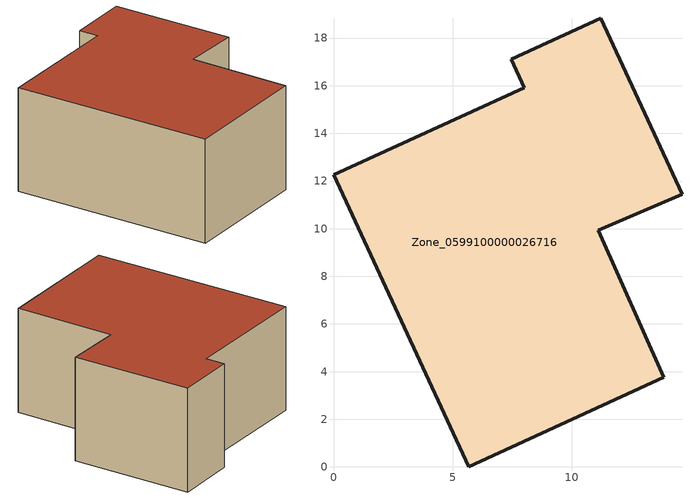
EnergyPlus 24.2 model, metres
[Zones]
Zone_0599100000026716
 floor ground (C_G): 14.63,11.45 11.12,9.94 13.85,3.77 5.68,0 0,12.27 8.01,15.92 7.47,17.1 11.21,18.84 z0
 wall outside (C_F): 11.21,18.84 7.47,17.1 8.01,15.92 0,12.27 5.68,0 13.85,3.77 11.12,9.94 14.63,11.45 11.21,18.84 z0:6.98
 roof outside (C_R): 14.63,11.45 11.21,18.84 7.47,17.1 8.01,15.92 0,12.27 5.68,0 13.85,3.77 11.12,9.94 z6.98
[BUILDING]
Pand.0599100000026716: North Axis=0; Terrain=City; Loads Convergence Tolerance Value=0.04; Temperature Convergence Tolerance Value=0.4; Solar Distribution=FullExterior; Maximum Number of Warmup Days=25; Minimum Number of Warmup Days=1
[Site:Location]
Rotterdam.The.Hague.AP_ZH_NLD Design_Conditions: Latitude=51.96; Longitude=4.45; Time Zone=1; Elevation=-4.5
[SITE:GROUNDTEMPERATURE:BUILDINGSURFACE]
18, 18, 18, 18, 18, 18, 18, 18, 18, 18, 18, 18
[MATERIAL] Thermal Absorptance=0.9; Solar Absorptance=0.7; Visible Absorptance=0.7
Name | Roughness | Thickness | Conductivity | Density | Specific Heat
G.D.1965 | MediumSmooth | 0.15 | 1 | 540 | 1210
F.D.1965 | Rough | 0.3 | 0.857143 | 1920 | 840
R.D.1965 | MediumRough | 0.2 | 0.08 | 1500 | 1000
[CONSTRUCTION]
C_G: G.D.1965
C_F: F.D.1965
C_R: R.D.1965
[ZONE]
Zone_0599100000026716: Type=1; Multiplier=1; Ceiling Height=Autocalculate; Volume=Autocalculate; Floor Area=autocalculate; Part of Total Floor Area=Yes
[ZONEINFILTRATION:DESIGNFLOWRATE]
Infil_Zone_0599100000026716: Zone or ZoneList or Space or SpaceList=Zone_0599100000026716; Schedule=AlwaysOn; Design Flow Rate Calculation Method=Flow/Area; Flow Rate per Floor Area=0.0042; Constant Term Coefficient=1; Temperature Term Coefficient=0; Velocity Term Coefficient=0; Velocity Squared Term Coefficient=0
[HVACTEMPLATE:ZONE:IDEALLOADSAIRSYSTEM]
Zone_0599100000026716: Maximum Heating Supply Air Temperature=50; Minimum Cooling Supply Air Temperature=13; Maximum Heating Supply Air Humidity Ratio=0.0156; Minimum Cooling Supply Air Humidity Ratio=0.0077; Heating Limit=NoLimit; Cooling Limit=NoLimit; Dehumidification Control Type=ConstantSensibleHeatRatio; Cooling Sensible Heat Ratio=0.7; Dehumidification Setpoint=60; Humidification Control Type=None; Humidification Setpoint=30; Outdoor Air Method=None; Outdoor Air Flow Rate per Person=0.00944; Outdoor Air Flow Rate per Zone Floor Area=0; Outdoor Air Flow Rate per Zone=0; Demand Controlled Ventilation Type=None; Outdoor Air Economizer Type=NoEconomizer; Heat Recovery Type=None; Sensible Heat Recovery Effectiveness=0.7; Latent Heat Recovery Effectiveness=0.65
[ZONECONTROL:THERMOSTAT]
ThermostatControl_Zone_0599100000026716: Zone or ZoneList=Zone_0599100000026716; Control Type Schedule=DualSetpointControlType; Control 1=Thermostat_Zone_0599100000026716; Temperature Difference Between Cutout And Setpoint=0
[THERMOSTATSETPOINT:DUALSETPOINT]
Thermostat_Zone_0599100000026716: Heating Setpoint Temperature Schedule=HeatingSetpoint_Zone_0599100000026716; Cooling Setpoint Temperature Schedule=CoolingSetpoint_Zone_0599100000026716
[SCHEDULE:COMPACT]
HeatingSetpoint_Zone_0599100000026716: Through: 12/31, For: AllDays, Until: 24:00, 21
CoolingSetpoint_Zone_0599100000026716: Through: 12/31, For: AllDays, Until: 24:00, 24
DualSetpointControlType: Through: 12/31, For: AllDays, Until: 24:00, 4
AlwaysOn: Through: 12/31, For: AllDays, Until: 24:00, 1
